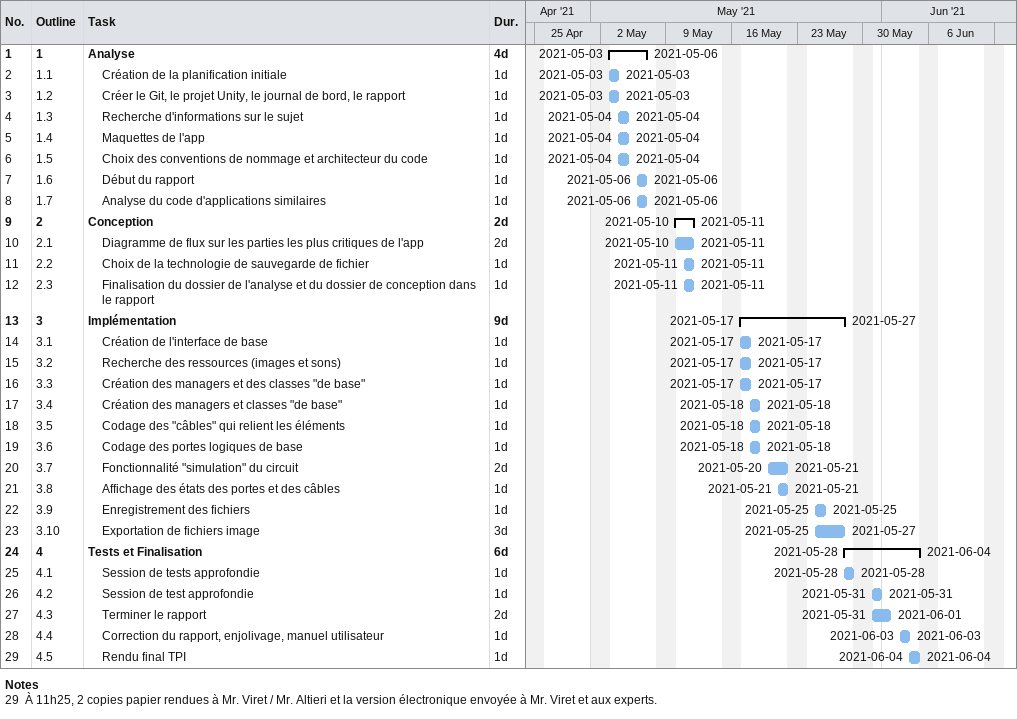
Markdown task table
| ID | WBS | Task | Duration | Start | Finish |
|---|---|---|---|---|---|
| 1 | 1 | **Analyse** | 4d | 2021-05-03 | 2021-05-06 |
| 2 | 1.1 | Création de la planification initiale | 1d | 2021-05-03 | 2021-05-03 |
| 3 | 1.2 | Créer le Git, le projet Unity, le journal de bord, le rapport | 1d | 2021-05-03 | 2021-05-03 |
| 4 | 1.3 | Recherche d'informations sur le sujet | 1d | 2021-05-04 | 2021-05-04 |
| 5 | 1.4 | Maquettes de l'app | 1d | 2021-05-04 | 2021-05-04 |
| 6 | 1.5 | Choix des conventions de nommage et architecteur du code | 1d | 2021-05-04 | 2021-05-04 |
| 7 | 1.6 | Début du rapport | 1d | 2021-05-06 | 2021-05-06 |
| 8 | 1.7 | Analyse du code d'applications similaires | 1d | 2021-05-06 | 2021-05-06 |
| 9 | 2 | **Conception** | 2d | 2021-05-10 | 2021-05-11 |
| 10 | 2.1 | Diagramme de flux sur les parties les plus critiques de l'app | 2d | 2021-05-10 | 2021-05-11 |
| 11 | 2.2 | Choix de la technologie de sauvegarde de fichier | 1d | 2021-05-11 | 2021-05-11 |
| 12 | 2.3 | Finalisation du dossier de l'analyse et du dossier de conception dans le rapport | 1d | 2021-05-11 | 2021-05-11 |
| 13 | 3 | **Implémentation** | 9d | 2021-05-17 | 2021-05-27 |
| 14 | 3.1 | Création de l'interface de base | 1d | 2021-05-17 | 2021-05-17 |
| 15 | 3.2 | Recherche des ressources (images et sons) | 1d | 2021-05-17 | 2021-05-17 |
| 16 | 3.3 | Création des managers et des classes "de base" | 1d | 2021-05-17 | 2021-05-17 |
| 17 | 3.4 | Création des managers et classes "de base" | 1d | 2021-05-18 | 2021-05-18 |
| 18 | 3.5 | Codage des "câbles" qui relient les éléments | 1d | 2021-05-18 | 2021-05-18 |
| 19 | 3.6 | Codage des portes logiques de base | 1d | 2021-05-18 | 2021-05-18 |
| 20 | 3.7 | Fonctionnalité "simulation" du circuit | 2d | 2021-05-20 | 2021-05-21 |
| 21 | 3.8 | Affichage des états des portes et des câbles | 1d | 2021-05-21 | 2021-05-21 |
| 22 | 3.9 | Enregistrement des fichiers | 1d | 2021-05-25 | 2021-05-25 |
| 23 | 3.10 | Exportation de fichiers image | 3d | 2021-05-25 | 2021-05-27 |
| 24 | 4 | **Tests et Finalisation** | 6d | 2021-05-28 | 2021-06-04 |
| 25 | 4.1 | Session de tests approfondie | 1d | 2021-05-28 | 2021-05-28 |
| 26 | 4.2 | Session de test approfondie | 1d | 2021-05-31 | 2021-05-31 |
| 27 | 4.3 | Terminer le rapport | 2d | 2021-05-31 | 2021-06-01 |
| 28 | 4.4 | Correction du rapport, enjolivage, manuel utilisateur | 1d | 2021-06-03 | 2021-06-03 |
| 29 | 4.5 | Rendu final TPI | 1d | 2021-06-04 | 2021-06-04 |

Notes
- 29: À 11h25, 2 copies papier rendues à Mr. Viret / Mr. Altieri et la version électronique envoyée à Mr. Viret et aux experts.
